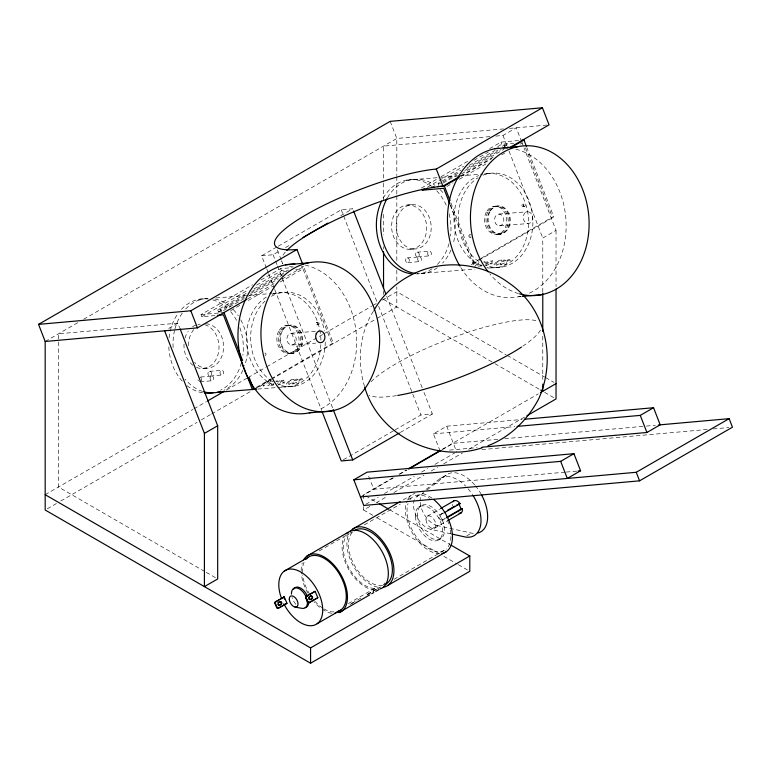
<?xml version="1.0" encoding="UTF-8"?>
<svg xmlns="http://www.w3.org/2000/svg" width="771" height="771" viewBox="0 0 771 771"><rect width="100%" height="100%" fill="white"/><g stroke="black" fill="none" stroke-linecap="round" stroke-linejoin="round"><path stroke-width="0.58" stroke-dasharray="3.85 2.89" d="M373.337 311.272C359.739 332.995 356.915 361.368 364.336 385.76M477.027 265.523L478.955 262.583M474.753 266.621L478.646 261.735M485.691 264.694C489.325 262.497 488.506 262.497 492.842 260.916L489.431 261.147L485.942 263.663A1.985 0.578 -27.3 0 0 485.219 264.029M480.921 264.713L480.584 265.33L482.126 265.176M271.006 380.913L267.113 385.799L268.751 385.683L271.325 381.761L273.185 381.626M471.341 264.79L474.869 261.995L476.661 262.497L472.69 264.752M450.823 533.811L430.912 529.407A18.764 10.833 60 0 1 415.656 514.459A18.764 10.833 60 0 1 416.841 496.534L420.532 493.681M426.084 489.402L439.942 478.685L446.573 474.859A33.249 19.198 60 0 1 474.695 484.901M427.173 489.855L446.573 474.859M45.181 341.476L79.519 321.652M83.673 319.252L396.814 138.462L503.511 128.93M266.419 268.106L261.629 255.77L277.136 246.816M278.177 246.219L341.245 209.799L352.733 208.777L338.257 217.133M261.629 255.77L273.117 254.738L280.355 250.565M285.53 247.578L289.665 245.188M168.685 328.456L177.87 323.145L179.604 327.608M495.801 136.101L502.962 135.455L516.233 127.793L521.427 141.18M214.993 315.57L201.829 316.746L201 314.607L252.695 284.759M260.964 279.979L280.615 268.645L292.103 267.614M421.371 188.076L439.981 177.33M441.022 176.732L468.932 160.619M489.614 148.678L500.986 142.115L519.375 140.467M201.829 316.746L248.358 289.877M256.627 285.106L281.444 270.775L288.624 270.139M427.375 187.228L463.564 166.334M473.905 160.368L488.38 152.012M497.68 146.635L501.815 144.244L513.785 143.175M244.195 298.589L221.393 311.763L218.521 312.014L217.692 309.875L247.751 292.517M253.967 288.932L284.036 271.575L286.908 271.315M438.892 185.483L438.063 183.344L441.176 181.551M442.207 180.954L460.865 170.179M469.163 165.389L495.078 150.432M502.335 146.239L504.407 145.044L507.279 144.784L508.108 146.924M217.692 309.875L220.564 309.624L245.438 295.254M251.664 291.669L283.795 273.117M443.007 181.889L458.562 172.916M466.85 168.126L497.95 150.172M504.167 146.586L507.279 144.784M218.521 312.014L244.436 297.057M250.652 293.462L283.824 274.312M443.036 183.093L456.519 175.306M464.807 170.526L501.092 149.574M248.339 296.199L278.408 278.842M461.463 173.861L503.964 149.314M247.395 299.032L275.681 282.706M281.887 279.121L303.601 266.593L333.448 343.538L332.012 343.664L272.047 378.291M460.615 175.933L493.912 156.706M460.904 176.472L491.917 158.566M230.616 310.636L240.947 304.67M248.185 300.497L274.042 285.569M280.239 281.984L302.993 268.857L332.012 343.664M446.852 186.495L453.059 182.92M459.256 179.335L487.176 163.221M501.651 154.855L504.754 153.072M520.261 144.11L522.333 142.924M45.181 494.693L192.914 409.411M193.955 408.813L206.435 401.604M226.202 390.193L247.009 378.175M248.05 377.578L265.735 367.362M266.776 366.765L322.953 334.335M323.993 333.727L371.844 306.106M372.885 305.499L377.048 303.099M382.252 300.092L396.814 291.689L506.084 354.776M256.541 387.244L271.016 378.889M47.262 508.821L56.63 503.415M60.793 501.005L197.068 422.325M201.231 419.925L210.599 414.519M211.639 413.921L251.173 391.099M255.905 388.305L270.929 379.689M271.411 379.351L376.007 319.021M377.048 318.423L396.814 307.012L396.814 286.899M450.245 205.038L472.777 263.094L480.015 258.921M481.046 258.324L552.393 217.133L553.829 217.008L526.998 147.868M472.777 263.094L474.213 262.969L553.829 217.008M542.774 291.92L542.774 238.056L556.036 230.394L524.02 147.868M343.317 459.767L393.971 430.517M395.012 429.919L420.86 415L432.348 413.969L422.778 389.297M400.294 432.473L432.348 413.969M440.077 450.958L433.437 433.861L446.708 426.199L522.034 419.472M392.757 477.885L363.642 494.693L363.642 500.591M399.002 474.281L406.278 470.079M442.679 449.069L538.36 393.827M361.493 496.331L393.48 477.856M399.677 474.281L406.905 470.108M441.985 449.85L453.338 443.296L498.779 439.239M365.84 504.282L378.224 497.131M384.421 493.556L414.345 476.276M421.573 472.103L427.76 468.527M434.989 464.364L454.591 453.04M363.642 506.48L363.642 510.017L370.918 505.815M376.123 502.817L387.562 496.206M393.798 492.611L423.963 475.196M431.24 470.994L437.485 467.39M443.72 463.785L462.436 452.982M468.681 449.377L524.839 416.947M403.194 499.907L411.406 495.155M319.165 550.947L348.8 533.84A31.052 17.926 60 0 0 346.834 563.495A31.052 17.926 60 0 0 372.085 588.234L374.86 588.283L375.506 589.796L372.46 589.738A32.729 18.899 60 0 1 348.078 568.266A32.729 18.899 60 0 1 344.011 537.194M349.668 533.339L352.28 531.826M364.298 524.887L400.245 504.138M407.435 499.984L412.572 497.025M416.841 496.534L423.472 492.708A18.764 10.833 60 0 0 420.108 500.842M418.817 507.067L420.812 505.911M427.25 516.262L439.499 509.188M443.306 512.802L440.193 514.604A2.891 2.313 79.7 0 0 439.277 518.401A2.891 2.313 79.7 0 0 442.438 519.837L445.551 518.045M443.508 513.178C437.706 513.669 441.61 523.538 445.754 518.42M430.912 529.407L437.543 525.571L471.505 533.098A33.249 19.198 60 0 0 473.799 533.387M434.661 528.164L446.91 521.09M439.104 539.652L441.099 538.505M348.29 603.626L374.86 588.283M466.763 535.835L471.505 533.098M351.672 603.414L360.867 598.103M366.996 594.566L379.255 587.492M349.967 604.551L356.096 601.004M367.333 594.518L374.484 590.393M367.285 594.769L376.479 589.458M377.501 588.871L381.587 586.509M394 579.339L445.359 549.694A31.052 17.926 60 0 1 418.084 539.102A31.052 17.926 60 0 1 408.042 503.569M483.88 262.487L486.337 262.371L487.706 261.282L483.803 261.716M276.249 381.664L278.697 381.549L280.075 380.46L275.7 381.134M273.83 383.544L272.915 384.237L273.532 384.546M482.02 265.908L478.55 266.217L479.707 264.626A1.985 0.578 -27.3 0 1 480.805 264.029M278.447 384.999C284.605 383.245 274.148 384.584 280.499 382.84C280.673 380.961 282.745 381.645 285.203 380.093L281.791 380.325L278.312 382.84A1.985 0.578 -27.3 0 0 277.203 383.438M441.87 520.059L443.132 519.827M485.451 265.928L488.544 264.443L485.711 264.964M273.31 385.365L270.92 385.394L272.076 383.804A1.985 0.578 -27.3 0 1 272.818 383.37M509.506 128.4L549.068 124.863M489.826 136.631L383.544 146.124L383.544 182.033M438.063 183.344L440.935 183.093M494.866 206.426L496.302 206.291M522.68 204.238L524.116 204.113M523.075 206.551L524.511 206.416M469.751 234.866L471.187 234.741M499.329 234.172L500.764 234.047M469.857 237.208L471.293 237.083M301.297 266.795L303.601 266.593M295.804 269.493L302.993 268.857M201 314.607L222.829 312.66M177.87 323.145L58.451 333.814L58.451 487.041L205.192 571.754M518.69 296.719L520.994 296.517M316.669 322.538L318.105 322.403M287.226 325.593L288.662 325.468M316.814 324.87A1.176 0.925 84.9 0 0 317.507 323.078A1.176 0.925 84.9 0 0 315.908 323.155A1.176 0.925 84.9 0 0 316.814 324.87L318.25 324.745A1.176 0.925 84.9 0 0 318.943 322.953A1.176 0.925 84.9 0 0 317.344 323.03A1.176 0.925 84.9 0 0 318.25 324.745M291.689 353.349L293.125 353.214M433.437 433.861L514.739 426.594M504.754 438.709L645.192 426.161M646.397 426.055L655.398 425.245M449.638 450.1L477.133 447.652M481.836 449.599L707.267 429.466M713.262 428.927L728.855 427.539M565.027 472.17L373.733 489.267L367.921 474.3M566.222 472.064L576.987 471.11M406.346 180.173L440.183 177.465M441.369 177.369L459.111 175.952M460.287 175.855L482.762 174.053M488.265 173.61L483.937 173.957A47.291 37.23 85.4 0 1 528.549 220.622A47.291 37.23 85.4 0 1 486.723 267.219M407.801 204.999L412.35 204.633M493.382 206.377L497.006 206.088M499.059 214.049L527.769 211.755M499.367 225.864A5.908 4.655 85.4 0 0 503.174 217.036A5.908 4.655 85.4 0 0 495.098 216.979A5.908 4.655 85.4 0 0 499.367 225.864L528.077 223.561A5.908 4.655 85.4 0 0 531.884 214.733A5.908 4.655 85.4 0 0 523.808 214.675A5.908 4.655 85.4 0 0 528.077 223.561M497.796 234.124L501.42 233.835M410.461 249.341A22.214 17.492 85.4 0 0 423.607 215.36A22.214 17.492 85.4 0 0 393.335 216.805A22.214 17.492 85.4 0 0 410.461 249.341L415 248.985A22.214 17.492 85.4 0 0 428.146 215.003A22.214 17.492 85.4 0 0 397.875 216.439A22.214 17.492 85.4 0 0 415 248.985M417.053 252.194L429.139 251.221M417.776 256.82L429.861 255.847M407.098 257.938L419.183 256.965M407.83 262.564L419.916 261.591M421.005 273.435L474.946 269.118M487.947 268.077L502.914 266.882M198.716 299.35L207.717 298.628M215.996 297.963L247.925 295.409M249.11 295.312L271.575 293.52M272.761 293.423L280.625 292.787M285.752 325.555L289.366 325.256M291.419 333.226L318.934 331.029M291.727 345.042A5.908 4.655 85.4 0 0 295.534 336.214A5.908 4.655 85.4 0 0 287.458 336.156A5.908 4.655 85.4 0 0 291.727 345.042L315.657 343.124M290.233 353.32A14.071 11.102 84.9 0 0 300.844 333.602A14.071 11.102 84.9 0 0 281.608 331.106A14.071 11.102 84.9 0 0 290.233 353.32L293.78 353.002M202.821 368.519L207.37 368.162M209.413 371.371L221.499 370.398M210.146 375.997L222.231 375.024M200.566 377.029L211.553 376.142M200.19 381.741L212.276 380.768M257.842 389.056L295.283 386.059M333.988 611.875L331.222 611.827A31.052 17.926 60 0 1 323.675 608.743M507.125 355.373L544.596 377.009M545.637 377.607L553.963 382.416M383.544 299.35L493.854 363.035M494.895 363.642L539.652 389.471M544.596 392.333L556.036 398.935M365.724 495.898L378.214 503.106M389.654 509.718L450.023 544.567M363.642 510.017L373.01 515.423M377.173 517.833L439.615 553.877M443.778 556.286L457.299 564.093M458.34 564.7L469.79 571.301M206.233 572.361L217.682 578.963M525.533 147.907L552.393 217.133M521.861 142.298L523.586 146.76M502.962 135.455L507.289 146.606M509.024 151.068L542.774 238.056M504.407 145.044L505.236 147.184M500.986 142.115L501.815 144.244M450.842 202.754L474.213 262.969M390.174 121.365L396.814 138.462L396.814 175.576M446.708 426.199L456.663 451.845M386.666 296.237L422.344 388.179M341.245 209.799L376.923 301.75M378.657 306.232L420.86 415M277.377 250.006L281.107 259.625M281.521 260.685L282.764 263.894A98.515 20.817 -21.2 0 1 281.155 261.012M280.615 268.645L281.444 270.775M273.117 254.738L277.04 264.829M277.473 265.956L332.725 408.36M266.853 269.224L268.154 272.587M268.587 273.705L274.245 288.287M274.678 289.404L321.671 410.5M220.564 309.624L221.393 311.763M556.036 230.394L556.036 286.658M542.774 336.214L542.774 379.303M396.814 176.771L396.814 194.726M396.814 195.921L396.814 261.764M396.814 270.139L396.814 282.109M383.544 183.238L383.544 201.192M383.544 214.357L383.544 234.712M383.544 246.681L383.544 249.072M383.544 290.966L383.544 294.561M382.474 585.314A31.052 17.926 60 0 1 354.564 565.548A31.052 17.926 60 0 1 352.588 532.057M384.806 582.895A31.052 17.926 60 0 1 383.023 585.276M322.712 608.126A31.052 17.926 60 0 1 315.194 601.553M309.711 594.268A31.052 17.926 60 0 1 302.589 574.877M302.396 572.574A31.052 17.926 60 0 1 304.217 561.963M331.588 613.331A32.729 18.899 60 0 1 321.613 608.743M319.628 607.23A32.729 18.899 60 0 1 313.922 601.64M307.831 592.995A32.729 18.899 60 0 1 301.22 571.966M301.182 570.791A32.729 18.899 60 0 1 302.28 562.917M377.8 587.194A33.249 19.198 60 0 1 353.022 565.384A33.249 19.198 60 0 1 348.897 533.802M439.749 553.713A33.249 19.198 60 0 1 413.323 534.592A33.249 19.198 60 0 1 406.972 501.054M407.955 499.03A33.249 19.198 60 0 1 415.049 493.44M422.556 493.536A33.249 19.198 60 0 1 432.011 498.191M409.883 499.781A31.052 17.926 60 0 1 429.611 498.384M447.315 520.039A31.052 17.926 60 0 1 449.242 525.34M450.331 529.86A31.052 17.926 60 0 1 446.101 549.116M452.779 505.969A7.016 4.048 60 0 1 452.538 504.359M295.842 604.31A11.295 6.525 60 0 1 292.093 597.554M439.942 478.685A33.249 19.198 60 0 1 465.645 486.125M468.055 488.737A33.249 19.198 60 0 1 472.556 494.741M437.543 525.571A18.764 10.833 60 0 1 420.137 501.854M475.37 485.701A33.249 19.198 60 0 1 480.882 493.681M540.452 330.094A93.956 19.853 -21.2 0 1 521.475 347.066M396.487 395.629A93.956 19.853 -21.2 0 1 369.068 395.263M371.044 381.77A93.956 19.853 -21.2 0 1 453.281 337.409A93.956 19.853 -21.2 0 1 536.211 320.717M320.861 344.608A47.291 37.23 85.4 0 1 279.092 386.396M273.753 384.796A47.291 37.23 85.4 0 1 246.498 342.478A47.291 37.23 85.4 0 1 267.084 296.662M272.115 294.32A47.291 37.23 85.4 0 1 320.938 341.254M202.551 391.427A47.291 37.23 85.4 0 1 185.021 379.11M173.128 347.548A47.291 37.23 85.4 0 1 174.699 329.853M174.969 328.812A47.291 37.23 85.4 0 1 182.235 313.209M185.676 308.998A47.291 37.23 85.4 0 1 208.372 298.416M214.858 299.013A47.291 37.23 85.4 0 1 231.001 307.369M233.362 309.653A47.291 37.23 85.4 0 1 238.335 315.84M240.754 319.82A47.291 37.23 85.4 0 1 244.619 365.868M242.884 370.244A47.291 37.23 85.4 0 1 223.889 390.261M325.256 342.025A47.291 37.23 85.4 0 1 278.071 384.459M271.99 381.308A47.291 37.23 85.4 0 1 264.983 301.124M271.411 296.315A47.291 37.23 85.4 0 1 324.35 330.836M202.571 392.805A47.291 37.23 85.4 0 1 186.254 385.037M182.226 381.153A47.291 37.23 85.4 0 1 168.791 346.757M169.071 337.823A47.291 37.23 85.4 0 1 177.956 313.546M181.407 309.344A47.291 37.23 85.4 0 1 208.43 299.003M212.729 299.88A47.291 37.23 85.4 0 1 226.722 307.716M230.596 311.648A47.291 37.23 85.4 0 1 237.034 321.218M239.858 327.704A47.291 37.23 85.4 0 1 242.875 355.248M241.381 362.813A47.291 37.23 85.4 0 1 220.622 390.136M205.847 323.801A22.214 17.492 85.4 0 1 222.511 354.371A22.214 17.492 85.4 0 1 194.62 362.254M188.519 345.659A22.214 17.492 85.4 0 1 194.003 329.275M204.739 324.716A22.214 17.492 85.4 0 1 218.318 353.378A22.214 17.492 85.4 0 1 194.947 366.601M193.097 365.406A22.214 17.492 85.4 0 1 184.269 341.408M184.992 338.084A22.214 17.492 85.4 0 1 188.201 331.251M192.567 326.827A22.214 17.492 85.4 0 1 195.689 325.14M197.896 324.466A22.214 17.492 85.4 0 1 200.171 324.167M199.708 381.761A2.342 1.85 85.4 0 1 199.236 381.616M198.436 380.903A2.342 1.85 85.4 0 1 198.012 379.795M200.421 377.241A2.342 1.85 85.4 0 1 201.221 377.944M201.491 378.465A2.342 1.85 85.4 0 1 201.366 380.797M305.258 265.108A75.057 59.203 84.9 0 1 356.231 333.236A75.057 59.203 84.9 0 1 318.78 409.844M293.423 266.882A98.515 20.817 -21.2 0 1 287.593 266.111M282.986 255.134A98.515 20.817 -21.2 0 1 286.176 251.144M264.925 353.06A1.176 0.925 84.9 0 1 266.024 354.197A1.176 0.925 84.9 0 1 265.031 355.383M481.383 265.619A47.291 37.23 85.4 0 1 453.984 220.554A47.291 37.23 85.4 0 1 478.714 175.537M387.456 197.8A47.291 37.23 85.4 0 1 434.892 185.242M440.222 189.685A47.291 37.23 85.4 0 1 443.951 193.887M450.486 204.941A47.291 37.23 85.4 0 1 453.29 243.289M450.987 249.997A47.291 37.23 85.4 0 1 442.583 263.104M437.34 267.73A47.291 37.23 85.4 0 1 416.639 273.57M483.041 175.19A47.291 37.23 85.4 0 1 532.867 220.284A47.291 37.23 85.4 0 1 485.711 265.282M478.646 261.475A47.291 37.23 85.4 0 1 458.282 218.829A47.291 37.23 85.4 0 1 478.087 177.715M383.177 198.147A47.291 37.23 85.4 0 1 431.587 186.274M436.723 190.813A47.291 37.23 85.4 0 1 447.113 207.505M449.127 213.837A47.291 37.23 85.4 0 1 450.515 236.08M449.021 243.636A47.291 37.23 85.4 0 1 436.646 265.108M432.126 268.722A47.291 37.23 85.4 0 1 416.706 273.994M520.839 296.228A75.057 59.203 84.9 0 1 460.528 267.132M515.857 149.198A75.057 59.203 84.9 0 1 565.847 218.472A75.057 59.203 84.9 0 1 527.229 294.117M518.526 293.587A75.057 59.203 84.9 0 1 489.73 273.782M470.31 237.034A1.176 0.925 84.9 0 1 468.874 236.061A1.176 0.925 84.9 0 1 470.214 235.01M298.926 381.558L298.984 382.773L297.943 383.601L293.635 383.91L294.84 382.956C298.001 383.235 299.167 377.077 303.919 378.763C302.733 380.575 299.582 378.734 298.926 381.558M506.566 262.381L506.624 263.595L505.574 264.424L501.266 264.732L502.48 263.778C505.631 264.058 506.798 257.9 511.558 259.586C510.363 261.398 507.212 259.557 506.566 262.381M268.202 381.414L269.031 381.674L263.364 385.259L264.607 385.172L263.489 386.059L259.615 386.338L261.938 385.365L267.229 381.173L268.202 381.414M297.355 379.332L298.175 379.592L295.891 380.508L292.517 383.187L293.751 383.091L292.633 383.977L288.759 384.257L291.081 383.283L296.382 379.091L297.355 379.332M504.986 260.155L505.805 260.415L503.53 261.33L500.148 264.01L501.381 263.913L500.273 264.8L496.399 265.079L498.721 264.106L504.012 259.914L504.986 260.155M290.195 380.411L287.631 384.334L285.993 384.45L289.886 379.563L294.204 379.265L292.99 380.219L290.195 380.411M497.835 261.234L495.261 265.157L493.623 265.272L497.526 260.396L501.834 260.087L500.63 261.041L497.835 261.234M283.506 382.165L282.311 383.11L284.923 382.927L286.118 381.982L283.506 382.165M491.146 262.988L489.951 263.933L492.563 263.749L493.758 262.805L491.146 262.988M415.396 516.425A19.217 11.093 60 0 0 436.425 540.779A19.217 11.093 60 0 0 435.066 512.869A19.217 11.093 60 0 0 415.396 516.425M417.39 515.279A19.217 11.093 60 0 0 438.41 539.633A19.217 11.093 60 0 0 437.061 511.722A19.217 11.093 60 0 0 417.39 515.279M425.997 519.673A7.016 4.048 60 0 0 433.678 528.569A7.016 4.048 60 0 0 433.186 518.382A7.016 4.048 60 0 0 425.997 519.673M278.697 331.212A14.071 11.083 85.4 0 0 287.275 353.407A14.071 11.083 85.4 0 0 297.895 333.65A14.071 11.083 85.4 0 0 278.697 331.212M282.321 330.923A14.071 11.083 85.4 0 0 290.889 353.118A14.071 11.083 85.4 0 0 301.519 333.351A14.071 11.083 85.4 0 0 282.321 330.923M220.323 371.343A2.342 1.85 85.4 0 0 221.749 375.043A2.342 1.85 85.4 0 0 223.523 371.757A2.342 1.85 85.4 0 0 220.323 371.343M208.237 372.306A2.342 1.85 85.4 0 0 209.664 376.007A2.342 1.85 85.4 0 0 211.437 372.721A2.342 1.85 85.4 0 0 208.237 372.306M210.377 377.086A2.342 1.85 85.4 0 0 211.794 380.787A2.342 1.85 85.4 0 0 213.577 377.501A2.342 1.85 85.4 0 0 210.377 377.086M280.172 331.241A14.071 11.102 84.9 0 0 288.797 353.455A14.071 11.102 84.9 0 0 299.408 333.727A14.071 11.102 84.9 0 0 280.172 331.241M486.337 212.035A14.071 11.083 85.4 0 0 494.905 234.23A14.071 11.083 85.4 0 0 505.535 214.473A14.071 11.083 85.4 0 0 486.337 212.035M489.961 211.746A14.071 11.083 85.4 0 0 498.529 233.941A14.071 11.083 85.4 0 0 509.149 214.184A14.071 11.083 85.4 0 0 489.961 211.746M405.922 258.873A2.342 1.85 85.4 0 0 407.348 262.583A2.342 1.85 85.4 0 0 409.122 259.287A2.342 1.85 85.4 0 0 405.922 258.873M427.963 252.165A2.342 1.85 85.4 0 0 429.38 255.866A2.342 1.85 85.4 0 0 431.162 252.58A2.342 1.85 85.4 0 0 427.963 252.165M415.877 253.129A2.342 1.85 85.4 0 0 417.294 256.83A2.342 1.85 85.4 0 0 419.077 253.543A2.342 1.85 85.4 0 0 415.877 253.129M418.007 257.909A2.342 1.85 85.4 0 0 419.434 261.61A2.342 1.85 85.4 0 0 421.207 258.324A2.342 1.85 85.4 0 0 418.007 257.909M522.102 204.72A1.176 0.925 84.9 0 0 522.834 206.561A1.176 0.925 84.9 0 0 523.702 204.903A1.176 0.925 84.9 0 0 522.102 204.72M487.812 212.064A14.071 11.102 84.9 0 0 496.428 234.278A14.071 11.102 84.9 0 0 507.048 214.55A14.071 11.102 84.9 0 0 487.812 212.064M523.538 204.594A1.176 0.925 84.9 0 0 524.27 206.435A1.176 0.925 84.9 0 0 525.138 204.768A1.176 0.925 84.9 0 0 523.538 204.594M489.248 211.938A14.071 11.102 84.9 0 0 497.864 234.143A14.071 11.102 84.9 0 0 508.484 214.425A14.071 11.102 84.9 0 0 489.248 211.938"/><path stroke-width="1.16" d="M274.842 603.404L275.199 601.92L284.248 596.918L286.985 603.317L278.495 608.213L276.712 607.76L274.842 603.404L275.758 601.823L284.248 596.918M305.682 597.824L306.039 596.34L315.088 591.338L317.825 597.737L309.335 602.643L307.542 602.18L305.682 597.824L306.588 596.243L315.088 591.338M373.974 310.299C384.989 290.619 404.187 275.816 425.592 269.012C453.531 260.309 485.306 265.369 508.821 282.918C545.974 307.957 556.643 358.872 538.736 398.78C527.836 419.559 510.074 437.302 487.985 445.725M451.064 545.164L469.79 555.987L469.79 571.301L310.568 663.233L45.181 510.017L45.181 341.476L38.55 324.379L390.174 121.365L542.437 107.767L549.068 124.863L509.525 147.695M303.109 237.429L327.926 223.098M38.55 324.379L190.813 310.78L296.96 249.486A98.515 20.817 -21.2 0 1 306.299 214.656A98.515 20.817 -21.2 0 1 436.29 169.051L542.437 107.767M424.272 189.02L422.2 190.215L443.749 188.288L449.811 203.92M45.181 341.476L197.443 327.877L246.73 299.418M286.851 250.45A98.515 20.817 -21.2 0 1 442.92 186.148L459.574 176.54M437.465 186.64L444.356 186.023L458.832 177.667M510.527 147.82L523.972 140.062L526.564 146.75M207.476 400.997L224.12 391.389M217.393 315.358L223.378 314.819L252.396 389.625L255.905 388.305M217.682 425.746L217.682 578.963L204.411 586.625L204.411 433.408L217.682 425.746L180.038 328.725M322.105 411.627L341.245 460.962L352.733 459.93L399.262 433.071M353.822 479.822L367.092 472.16L573.932 453.685L580.573 470.782L567.302 478.444L560.671 461.347L353.822 479.822L363.777 505.477L639.564 480.834L732.45 427.211L729.135 418.663L658.386 424.985M408.36 468.874L439.557 450.862M540.442 392.622L556.036 383.621M408.967 468.922L440.954 450.447M526.921 415.752L556.036 398.935L556.036 289.048M352.867 528.964L400.11 501.68M307.051 556.016L347.914 532.424M284.364 571.041L307.928 557.433M440.52 508.6L453.791 500.938M277.926 602.903A1.465 1.166 79.7 0 1 278.37 602.43L280.037 601.688A1.465 1.166 79.7 0 1 281.637 602.411A1.465 1.166 79.7 0 1 281.174 604.339L279.507 605.081A1.465 1.166 79.7 0 1 278.601 605.119M278.37 602.43L280.037 601.688M279.507 605.081L281.174 604.339M447.459 510.402L454.726 506.21M456.798 505.015L460.114 503.588L459.718 503.058A7.016 4.048 60 0 0 453.059 501.757M277.945 608.319L286.985 603.317M444.549 512.58L460.114 503.588M446.592 517.447L461.116 509.053L462.359 508.831L462.446 509.419A7.016 4.048 60 0 1 459.053 513.226M308.757 597.323A1.465 1.166 79.7 0 1 309.2 596.85L310.867 596.108A1.465 1.166 79.7 0 1 312.477 596.831A1.465 1.166 79.7 0 1 312.004 598.759L310.337 599.501A1.465 1.166 79.7 0 1 308.737 598.778L309.287 598.672A1.465 1.166 79.7 0 0 310.886 599.404M446.785 517.823L462.359 508.831M310.337 599.501L312.004 598.759M447.932 520.502L461.193 512.84M308.776 602.739L317.825 597.737M560.671 461.347L573.932 453.685M517.129 426.382L640.277 415.386L653.548 407.724L660.188 424.821L646.917 432.483L481.923 447.219M334.633 613.398L338.729 611.037M317.151 623.71L340.715 610.112A31.052 17.926 60 0 0 337.602 571.244A31.052 17.926 60 0 0 305.846 559.399M338.392 611.085L339.038 612.598L369.685 594.904M371.728 593.718L373.771 592.542M375.814 591.367L378.879 589.593M387.977 585.353L446.515 551.554M45.181 494.693L310.568 647.91L469.79 555.987M360.462 496.919L636.248 472.286L729.135 418.663M379.901 589.005L382.474 587.926A32.729 18.899 60 0 0 379.669 547.68A32.729 18.899 60 0 0 346.401 533.725M339.163 610.757L340.715 610.112M339.038 612.598L341.601 611.519A32.729 18.899 60 0 0 337.332 569.181A32.729 18.899 60 0 0 303.649 559.823M482.029 447.864C434.931 463.487 378.32 434.873 364.616 386.926M275.199 601.92L275.758 601.823M306.039 596.34L306.588 596.243M310.867 596.108L310.318 596.205A1.465 1.166 79.7 0 1 311.918 596.937A1.465 1.166 79.7 0 1 311.455 598.855M280.056 604.984A1.465 1.166 79.7 0 1 278.456 604.252L277.897 604.348A1.465 1.166 79.7 0 0 278.321 604.936M276.712 607.76L278.495 608.213M307.542 602.18L309.335 602.643M521.668 140.264L523.972 140.062M494.895 148.726L517.881 146.673M431.712 187.151L434.015 186.948M285.405 264.887L308.39 262.834M522.14 296.411L541.676 294.667M309.2 412.89L332.185 410.837M524.425 419.26L653.548 407.724M578.183 471.004L580.573 470.782M217.644 392.275L256.666 389.153M295.023 607.095L301.943 608.348A11.295 6.525 60 0 0 307.012 599.626M451.989 534.072L464.874 536.924A33.249 19.198 60 0 0 473.134 495.647M540.693 390.078L542.774 391.273L542.774 384.093M379.255 503.714L388.613 509.12M458.88 503.81L461.116 509.053M306.232 597.718L308.101 602.074M283.699 597.014L284.605 599.154M275.401 603.298L277.261 607.654M640.277 415.386L646.917 432.483M636.248 472.286L639.564 480.834M444.356 186.023L449.985 200.518M436.29 169.051L442.92 186.148M353.61 211.023L385.799 293.992M296.96 249.486L302.762 264.453M333.159 409.478L352.733 459.93M223.985 312.554L242.586 360.51M249.081 377.231L253.832 389.5M190.813 310.78L197.443 327.877M164.609 330.807L204.411 433.408M542.774 293.115L542.774 331.424M383.544 251.462L383.544 288.576M310.568 647.91L310.568 663.233M281.56 598.595A31.052 17.926 60 0 1 299.765 571.475A31.052 17.926 60 0 1 320.842 619.229A31.052 17.926 60 0 1 283.863 603.828M293.626 589.111A11.295 6.525 60 0 1 307.436 596.166M308.737 601.447A11.295 6.525 60 0 1 305.143 607.615M354.024 530.824A31.052 17.926 60 0 1 386.069 548.403A31.052 17.926 60 0 1 384.768 584.64M350.632 531.065A33.249 19.198 60 0 1 386.965 547.41A33.249 19.198 60 0 1 383.332 587.3M433.736 499.531A33.249 19.198 60 0 1 452.057 531.605A33.249 19.198 60 0 1 441.87 553.501M291.457 594.065A11.295 6.525 60 0 1 296.922 587.936A11.295 6.525 60 0 1 306.106 596.937M279.478 601.785A1.465 1.166 79.7 0 1 281.087 602.517A1.465 1.166 79.7 0 1 280.615 604.435M278.456 604.252A1.465 1.166 79.7 0 1 278.919 602.324M309.287 598.672A1.465 1.166 79.7 0 1 309.759 596.744M481.412 494.635A33.249 19.198 60 0 1 478.039 532.973M521.475 347.066A93.956 19.853 -21.2 0 1 397.73 395.427M220.795 391.446A47.291 37.23 85.4 0 1 203.621 391.745M213.365 392.612A47.291 37.23 85.4 0 1 204.72 393.085M311.349 412.389A75.057 59.203 84.9 0 1 238.547 346.169A75.057 59.203 84.9 0 1 294.898 263.942M415.559 273.445A47.291 37.23 85.4 0 1 386.907 198.783M411.28 273.792A47.291 37.23 85.4 0 1 381.597 201.154M488.226 271.893A75.057 59.203 84.9 0 1 502.769 152.552A75.057 59.203 84.9 0 1 588.446 212.603A75.057 59.203 84.9 0 1 519.615 293.896M459.93 266.14A75.057 59.203 84.9 0 1 498.413 148.138M503.193 147.781A75.057 59.203 84.9 0 1 507.983 147.916M289.26 599.24A6.207 3.585 60 0 0 296.054 607.114A6.207 3.585 60 0 0 295.621 598.094A6.207 3.585 60 0 0 289.26 599.24M316.177 333.853A5.908 4.655 85.4 0 0 320.437 342.738A5.908 4.655 85.4 0 0 324.244 333.91A5.908 4.655 85.4 0 0 316.177 333.853M270.766 292.922A75.057 59.203 84.9 0 0 316.736 411.386A75.057 59.203 84.9 0 0 373.366 306.193A75.057 59.203 84.9 0 0 270.766 292.922"/></g></svg>
